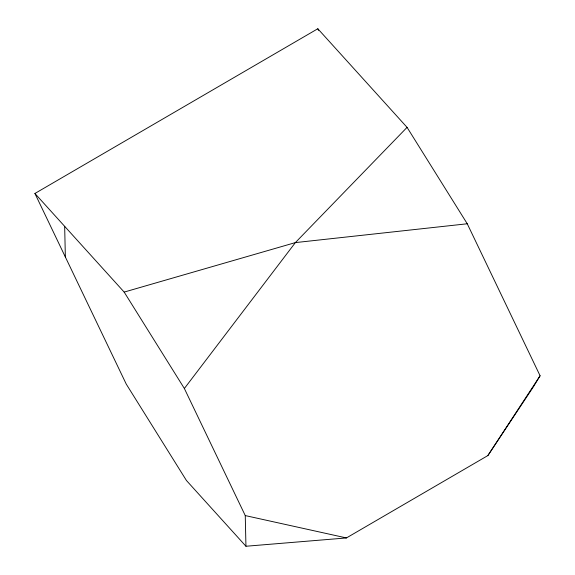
<?xml version="1.0" encoding="UTF-8"?>
<svg xmlns="http://www.w3.org/2000/svg" width="575" height="575" viewBox="0 0 575 575"><rect width="100%" height="100%" fill="white"/><g stroke="black" fill="none" stroke-linecap="round" stroke-linejoin="round"><path stroke-width="0.86" d="M540.083 375.77L533.499 386.673L487.866 455.58L346.423 537.941L245.949 546.25L186.444 480.506L126.248 384.093L34.917 193.473L317.81 28.75L407.064 127.37L467.259 223.776L540.083 375.77L487.866 455.58M245.949 546.25L245.259 515.581L184.367 388.499L295.37 242.6L407.064 127.37M34.917 193.473L124.171 292.086L295.37 242.6L467.259 223.776M245.259 515.581L346.423 537.941M124.171 292.086L184.367 388.499M317.81 28.75L318.586 30.367M64.666 226.342L65.356 257.011"/></g></svg>
